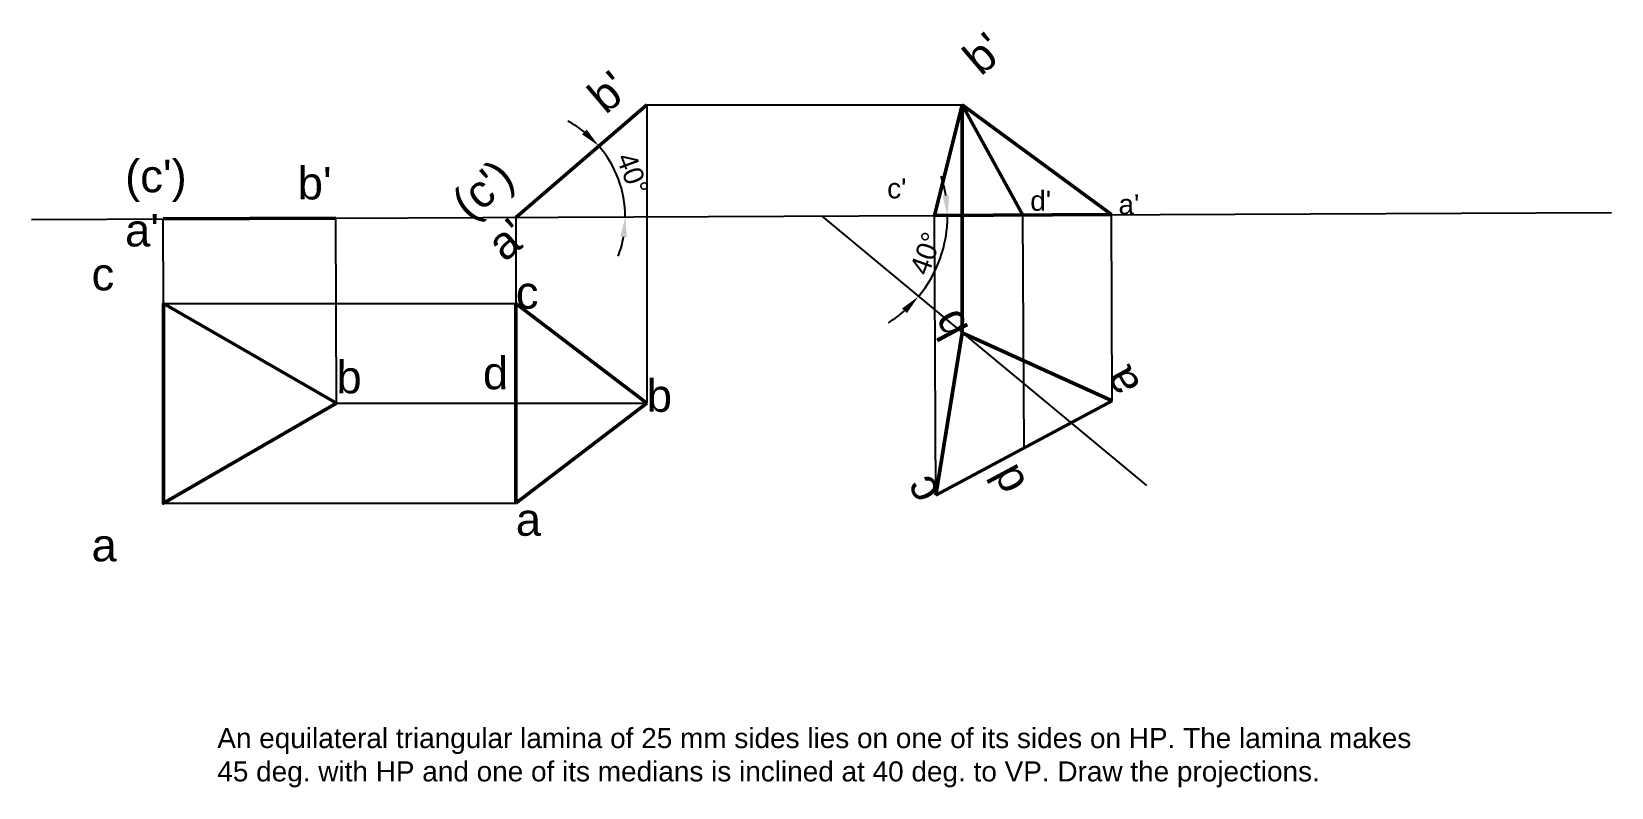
# Paper-space layout 'Layout2' of a CAD drawing. Header units: millimetres. Extents: x 31 to 228, y 34 to 129.
import ezdxf

# ---------------------------------------------------------------- set-up
doc = ezdxf.new("R2010")
doc.units = ezdxf.units.MM
doc.styles.get("Standard").update_dxf_attribs({"font": 'arial.ttf'})
doc.dimstyles.new('ISO-25', dxfattribs={"dimtxt": 2.5, "dimasz": 2.5, "dimexe": 1.25, "dimexo": 0.625, "dimtad": 1, "dimtxsty": 'Standard', "dimcen": 2.5, "dimadec": 0, "dimazin": 0, "dimtfac": 1, "dimtmove": 0, "dimatfit": 3, "dimfxl": 1, "dimarcsym": 0})

# ---------------------------------------------------------------- blocks, each defined once
blk = doc.blocks.new('*D78')
at = {"color": 0, "lineweight": -2, "transparency": 16777216}
for start, end in [(51.1777, 61.6531), (0.2606, 40.7023), (339.3099, 349.7852)]:
    blk.add_arc((91.25, 105.54), 13.69, start, end, dxfattribs=at)
at = {"color": 0, "transparency": 16777216}
for points in [[(100.12, 116.5), (99.54, 115.91), (101.63, 114.47)], [(104.31, 103.14), (105.14, 103.07), (104.94, 105.6)]]:
    blk.add_solid(points, dxfattribs=at)
at = {"layer": 'Defpoints', "color": 0, "transparency": 16777216}
for p in [(107.62, 119.62), (104.55, 108.79), (30.72, 105.26), (91.25, 105.54), (228.21, 106.16)]:
    blk.add_point(p, dxfattribs=at)
at = {"color": 0, "transparency": 16777216, "insert": (105.86, 110.99), "char_height": 2.5, "attachment_point": 5, "rotation": 290.4815}
blk.add_mtext('40°', dxfattribs=at)
blk = doc.blocks.new('*D79')
at = {"color": 0, "lineweight": -2, "transparency": 16777216}
for start, end in [(9.3614, 18.4622), (320.2886, 0.2606), (302.087, 311.1878)]:
    blk.add_arc((129.46, 105.71), 15.76, start, end, dxfattribs=at)
at = {"color": 0, "transparency": 16777216}
for points in [[(145.42, 108.31), (144.59, 108.24), (145.22, 105.78)], [(139.54, 94.14), (140.14, 93.56), (141.58, 95.64)]]:
    blk.add_solid(points, dxfattribs=at)
at = {"layer": 'Defpoints', "color": 0, "transparency": 16777216}
for p in [(30.72, 105.26), (129.46, 105.71), (228.21, 106.16), (143.58, 98.71), (170.07, 71.98)]:
    blk.add_point(p, dxfattribs=at)
at = {"color": 0, "transparency": 16777216, "insert": (142.51, 101.03), "char_height": 2.5, "attachment_point": 5, "rotation": 70.2746}
blk.add_mtext('40°', dxfattribs=at)

psp = doc.layouts.new('Layout2')

# ---------------------------------------------------------------- linework, layer by layer
at = {"lineweight": 50}
for p, q in [((91.25, 105.536), (107.621, 119.618)), ((47.153, 105.336), (68.747, 105.434)), ((143.604, 105.775), (165.696, 105.875)), ((91.25, 94.781), (107.621, 82.281)), ((91.25, 69.781), (91.25, 94.781)), ((143.764, 70.771), (147.054, 91.104)), ((165.802, 82.574), (147.054, 91.104)), ((91.25, 69.781), (107.621, 82.281)), ((165.802, 82.574), (143.764, 70.771))]:
    psp.add_line(p, q, dxfattribs=at)
for p, q in [((107.621, 119.618), (107.621, 82.281)), ((30.719, 105.261), (228.209, 106.159)), ((47.201, 94.781), (47.153, 105.336)), ((68.852, 82.281), (68.747, 105.434)), ((91.25, 105.536), (91.25, 69.781)), ((129.464, 105.71), (170.072, 71.983)), ((47.201, 94.781), (91.25, 94.781)), ((68.852, 82.281), (107.621, 82.281)), ((156.829, 76.915), (156.829, 76.915)), ((47.201, 69.781), (91.25, 69.781))]:
    psp.add_line(p, q)
at = {"linetype": 'ByBlock'}
for p, q in [((107.621, 119.618), (147.054, 119.618)), ((143.764, 70.771), (143.604, 105.775)), ((154.783, 76.673), (154.65, 105.825)), ((165.802, 82.574), (165.696, 105.875))]:
    psp.add_line(p, q, dxfattribs=at)
at = {"linetype": 'ByBlock', "lineweight": 50}
for p, q in [((143.604, 105.775), (147.054, 119.618)), ((147.054, 91.104), (147.054, 119.618)), ((147.054, 119.618), (165.696, 105.875)), ((147.054, 119.618), (154.65, 105.825))]:
    psp.add_line(p, q, dxfattribs=at)
at = {"lineweight": 50}
psp.add_lwpolyline([(47.201, 94.781), (47.201, 69.781), (68.852, 82.281)], close=True, dxfattribs=at)

# ---------------------------------------------------------------- texts
at = {"attachment_point": 1}
for s, width, insert, char_height, rotation in [("b'", 4.7632, (146.74, 126.207), 4.0656, 40.44173), ("b'", 4.7632, (99.835, 121.41), 4.0656, 40.44173), ("(c') a'", 10.79349, (82.83, 108.098), 4.0656, 40.44173), ('b', 3.50008, (144.407, 89.686), 4.066, 118.17201), ('a', 4.65714, (165.802, 82.574), 4.066, 118.17201), ('c', 5.87476, (140.774, 69.17), 4.066, 118.17201)]:
    psp.add_mtext_dynamic_manual_height_columns(s, width=width, gutter_width=20.328, heights=[0], dxfattribs=dict(at, insert=insert, char_height=char_height, rotation=rotation))
for s, width, gutter_width, insert, char_height in [("(c') a'", 10.79349, 20.328, (42.406, 112.747), 4.0656), ("b'", 4.7632, 20.328, (63.983, 111.849), 4.0656), ("c'", 0.75569, 12.5, (137.672, 110.415), 2.5), ('c\\P\\P\\P\\P\\Pa', 8.99042, 20.328, (38.211, 100.47), 4.066), ('c', 5.87476, 20.328, (91.25, 98.173), 4.066), ('b', 6.8432, 20.328, (68.828, 87.595), 4.066), ('b', 3.50008, 20.328, (107.621, 85.284), 4.066), ('a', 4.65714, 20.328, (91.25, 69.781), 4.066)]:
    psp.add_mtext_dynamic_manual_height_columns(s, width=width, gutter_width=gutter_width, heights=[0], dxfattribs=dict(at, insert=insert, char_height=char_height))
at = {"char_height": 2.5, "attachment_point": 1}
for s, insert in [("d'", (155.561, 108.868)), ("a'", (166.588, 108.42)), ('An equilateral triangular lamina of 25 mm sides lies on one of its sides on HP. The lamina makes \\P45 deg. with HP and one of its medians is inclined at 40 deg. to VP. Draw the projections. ', (53.934, 41.657))]:
    psp.add_mtext(s, dxfattribs=dict(at, insert=insert))
at = {"linetype": 'ByBlock', "insert": (87.142, 88.106), "char_height": 4.066, "attachment_point": 1}
psp.add_mtext('d', dxfattribs=at)
at = {"linetype": 'ByBlock', "insert": (151.588, 70.301), "char_height": 4.066, "attachment_point": 1, "rotation": 118.17201}
psp.add_mtext('d', dxfattribs=at)

# ---------------------------------------------------------------- dimensions: what is measured, and where the dimension line sits
for base, line1, line2, picture, middle in [((104.552, 108.789), ((30.719, 105.261), (228.209, 106.159)), ((91.25, 105.536), (107.621, 119.618)), '*D78', (105.859, 110.993)), ((143.578, 98.708), ((129.464, 105.71), (170.072, 71.983)), ((30.719, 105.261), (228.209, 106.159)), '*D79', (142.505, 101.034))]:
    dim = psp.add_angular_dim_2l(base=base, line1=line1, line2=line2, dimstyle='ISO-25')
    dim.commit()
    dim.dimension.update_dxf_attribs({"geometry": picture, "text_midpoint": middle})

doc.saveas('drawing.dxf')
